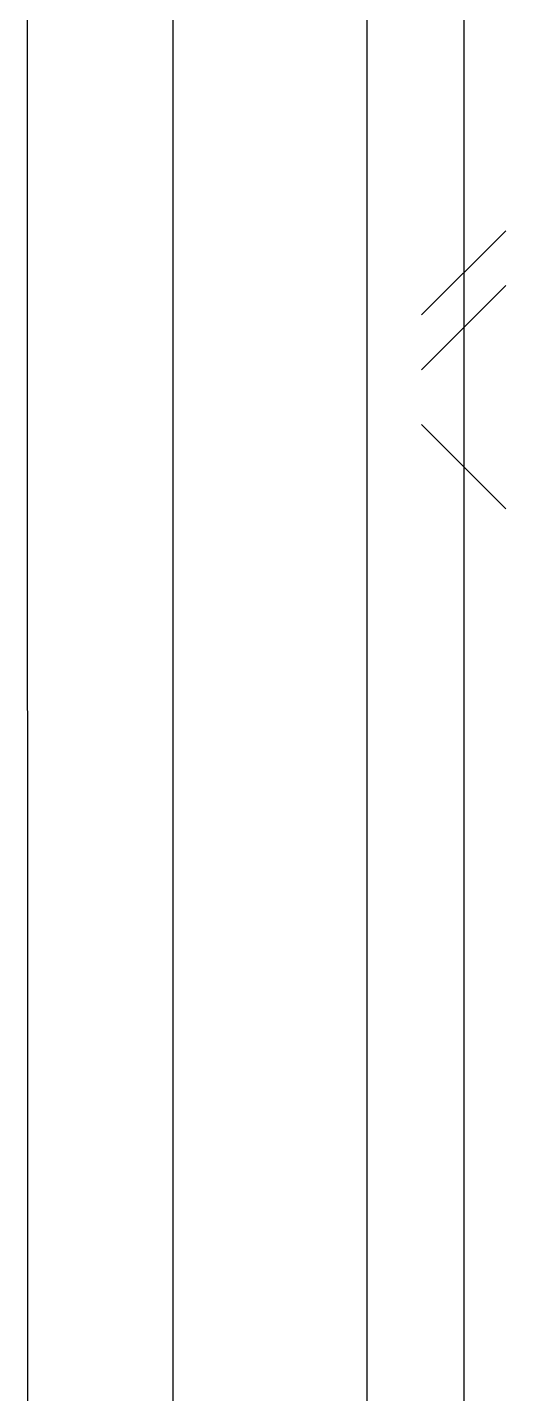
# Model space of a CAD drawing. Extents: x -9 to 600, y -23 to 65.
# Drawn here: x 272.814 to 273.307, y 45.254 to 46.662 of the extents above; entities that cross this region are included whole.
import ezdxf

# ---------------------------------------------------------------- set-up
doc = ezdxf.new("R2010")
doc.units = 0
doc.header["$LTSCALE"] = 0.8
doc.header["$MEASUREMENT"] = 0
for name, color, linetype in [('0_FIOS', 3, 'CONTINUOUS'), ('Desenho base', 7, 'CONTINUOUS'), ('ilum', 2, 'CONTINUOUS'), ('iluminação', 2, 'CONTINUOUS')]:
    doc.layers.add(name, color=color, linetype=linetype)

# ---------------------------------------------------------------- blocks, each defined once
blk = doc.blocks.new('MONO')
at = {"layer": '0_FIOS'}
for p, q in [((-3.356, -0.78), (-1.797, 0.78)), ((0.78, -0.78), (-0.78, 0.78)), ((1.797, -0.78), (0.238, 0.78))]:
    blk.add_line(p, q, dxfattribs=at)

msp = doc.modelspace()

# ---------------------------------------------------------------- linework, layer by layer
at = {"layer": 'Desenho base'}
for p, q in [((272.8141, 44.7578), (272.8135, 47.948)), ((272.9635, 47.948), (272.9635, 44.7578))]:
    msp.add_line(p, q, dxfattribs=at)
at = {"layer": 'ilum'}
for p, q in [((273.2635, 51.923, 5.604), (273.2635, 44.9602, 5.604)), ((273.1635, 49.473, 5.604), (273.1635, 44.573, 5.604)), ((273.2201, 46.3661, 5.604), (273.3068, 46.4528, 5.604)), ((273.2201, 46.3096, 5.604), (273.3068, 46.3963, 5.604)), ((273.3068, 46.1663, 5.604), (273.2201, 46.253, 5.604))]:
    msp.add_line(p, q, dxfattribs=at)

# ---------------------------------------------------------------- block references
at = {"layer": 'iluminação', "xscale": 0.05560094617944675, "yscale": 0.05560094617944675, "zscale": 0.05560094617944675, "rotation": 90}
msp.add_blockref('MONO', (273.2635, 46.3529, 5.604), dxfattribs=at)

doc.saveas('drawing.dxf')
